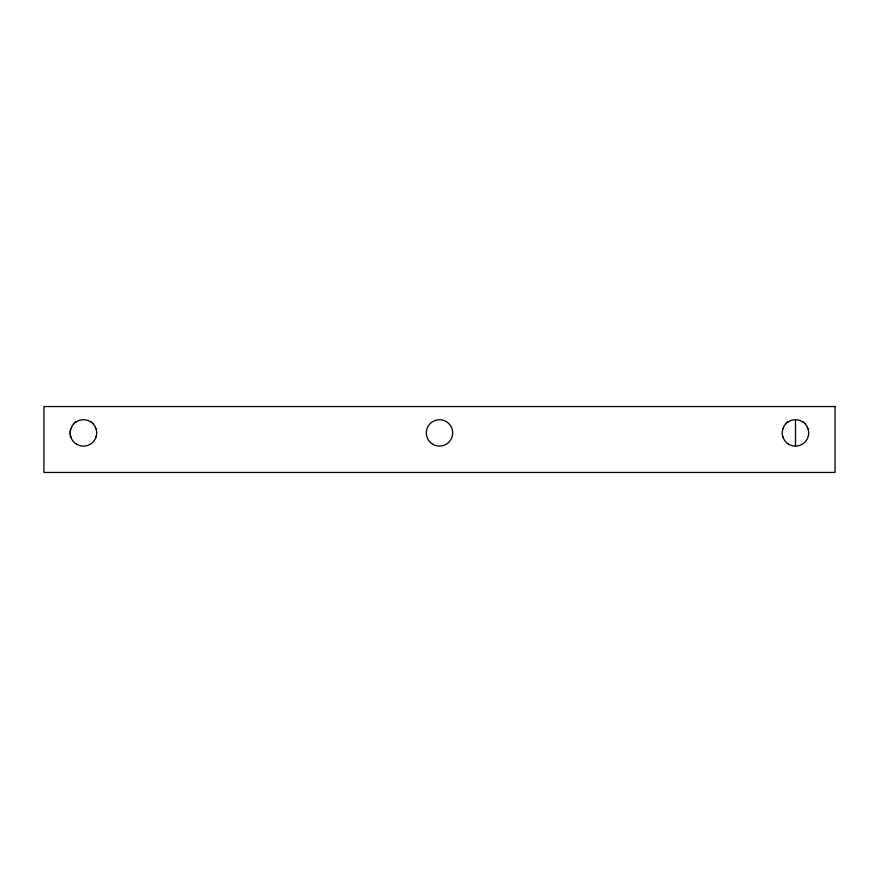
<?xml version="1.0" encoding="UTF-8"?>
<svg xmlns="http://www.w3.org/2000/svg" width="879" height="879" viewBox="0 0 879 879"><rect width="100%" height="100%" fill="white"/><g stroke="black" fill="none" stroke-linecap="round" stroke-linejoin="round"><path stroke-width="1.32" d="M75.759 422.239L76.44 421.777M787.749 422.239L788.43 421.777M803.241 422.239L802.56 421.777A13.229 13.229 0 0 0 788.353 421.733M787.749 443.576L788.43 444.038M91.251 422.239L90.57 421.777A13.229 13.229 0 0 0 76.363 421.733M75.759 443.576L76.44 444.038M795.495 420.272L795.495 446.367M70.32 429.886L70.32 436.753M96.042 428.831A13.229 13.229 0 0 1 96.042 436.984M76.363 444.071A13.229 13.229 0 0 0 90.559 444.071L91.251 443.576A13.328 13.328 0 0 0 93.119 441.928A13.229 13.229 0 0 0 95.426 438.544A13.064 13.064 0 0 0 96.272 436.182M70.869 436.984A13.229 13.229 0 0 1 70.869 428.831M71.496 427.271A13.229 13.229 0 0 1 73.814 423.854M93.108 423.854A13.229 13.229 0 0 1 95.426 427.271M75.561 443.576A13.328 13.328 0 0 1 73.693 441.928A13.229 13.229 0 0 1 71.496 438.544A13.064 13.064 0 0 1 70.968 436.984M73.693 423.667A13.328 13.328 0 0 1 75.561 422.03M91.251 422.03A13.328 13.328 0 0 1 93.119 423.667M95.437 427.359A13.064 13.064 0 0 1 96.042 428.908M70.968 428.908A13.064 13.064 0 0 1 71.573 427.359M808.032 428.831A13.229 13.229 0 0 1 808.262 436.182A13.064 13.064 0 0 1 807.427 438.522A13.229 13.229 0 0 1 805.098 441.961A13.328 13.328 0 0 1 803.241 443.576L802.56 444.038A13.229 13.229 0 0 1 788.353 444.071M782.859 436.984A13.229 13.229 0 0 1 782.859 428.831M783.486 427.271A13.229 13.229 0 0 1 785.804 423.854M805.098 423.854A13.229 13.229 0 0 1 807.416 427.271M807.427 427.359A13.064 13.064 0 0 1 808.032 428.908M782.728 436.182A13.064 13.064 0 0 0 783.563 438.522A13.229 13.229 0 0 0 785.804 441.961A13.328 13.328 0 0 0 787.551 443.576M782.728 429.699A13.064 13.064 0 0 1 783.563 427.359M785.683 423.667A13.328 13.328 0 0 1 787.551 422.03M803.241 422.03A13.328 13.328 0 0 1 805.109 423.667M835.05 406.537L43.95 406.537L43.95 472.462L835.05 472.462L835.05 406.537M432.907 444.324A13.185 13.185 0 0 0 452.685 432.907A13.185 13.185 0 0 0 432.907 421.491A13.185 13.185 0 0 0 432.907 444.324"/></g></svg>
